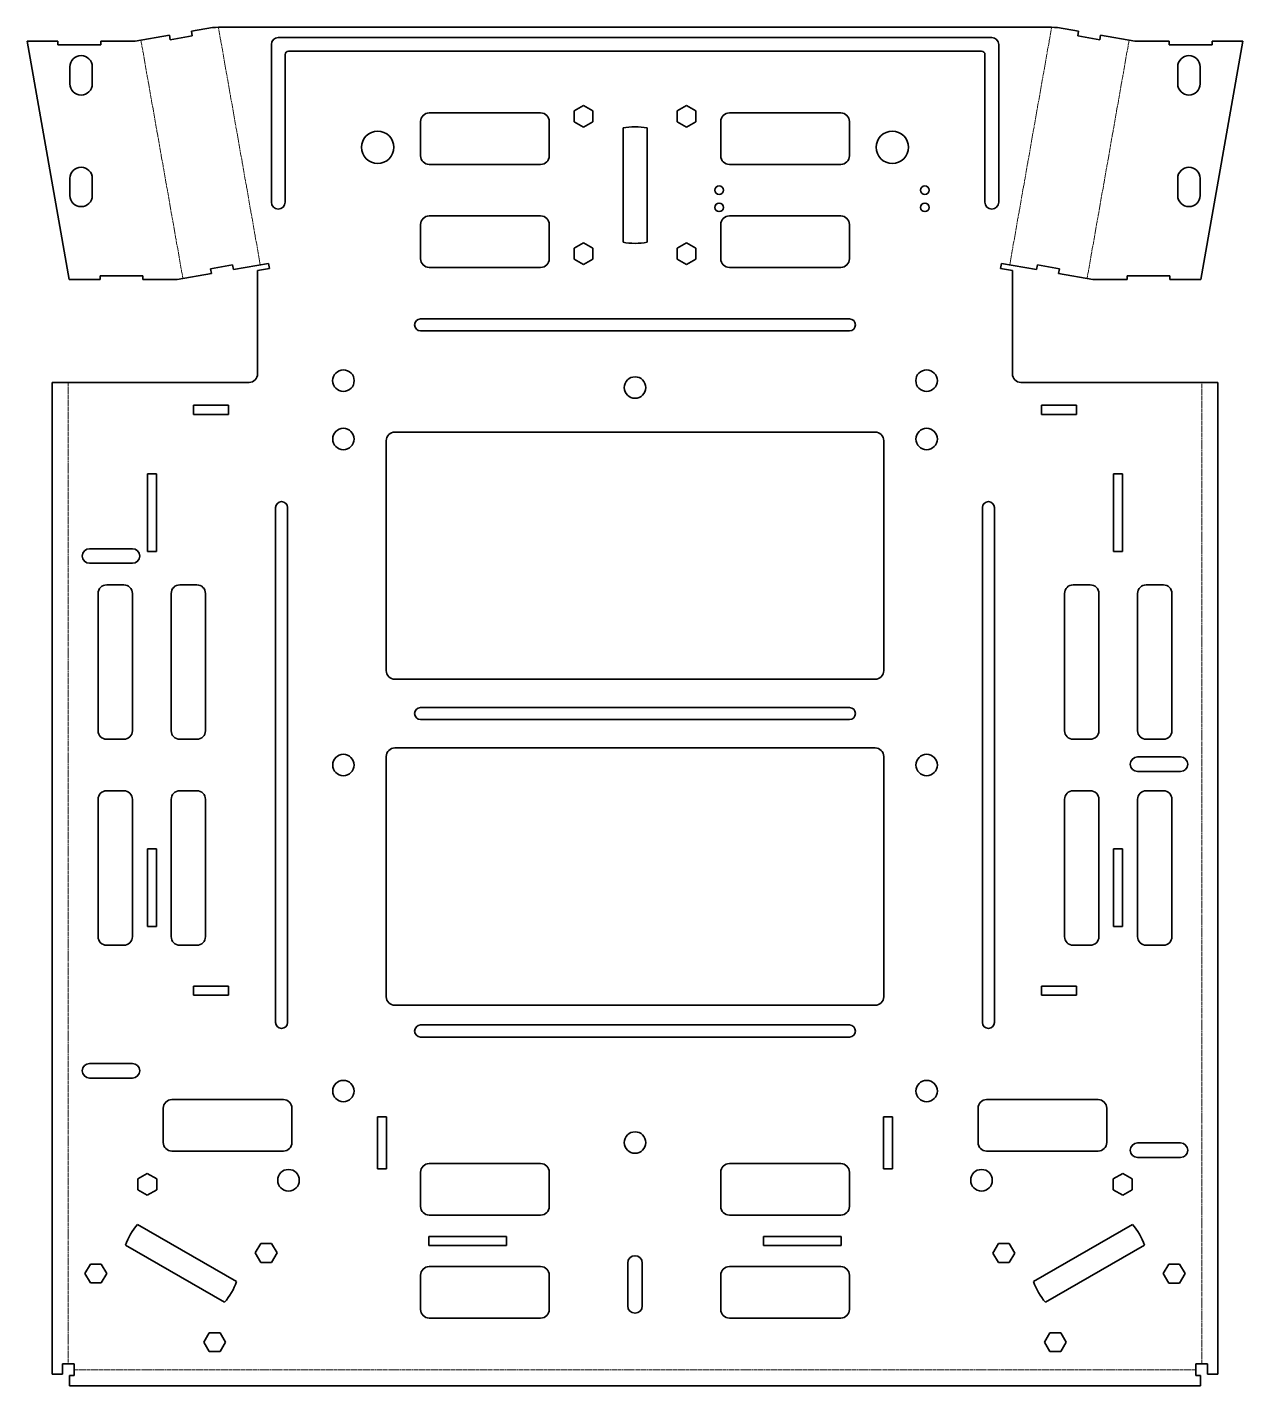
# Model space of a CAD drawing. Header units: millimetres. Extents: x 0 to 709, y 0 to 792.
import ezdxf

# ---------------------------------------------------------------- set-up
doc = ezdxf.new("R2010")
doc.units = ezdxf.units.MM
doc.linetypes.add('Chain', pattern=[13.68, 9.12, -1.14, 2.28, -1.14])
doc.layers.add('SIMUMAK Bend Centerline (ISO)', color=7, linetype='Chain', lineweight=9)
doc.layers.add('SIMUMAK Visible (ISO)', color=7, linetype='Continuous', lineweight=35)

# ---------------------------------------------------------------- blocks, each defined once
blk = doc.blocks.new('SIL-028-CST-01_Sheet_4_SIL-028-CST-01 (Desplegada)')
at = {"layer": 'SIMUMAK Bend Centerline (ISO)', "ltscale": 0.263158}
for p, q in [((-288.05, 388.4), (-263.54, 249.4)), ((-218.45, 257.35), (-242.87, 395.82)), ((218.45, 257.35), (242.87, 395.82)), ((288.05, 388.4), (263.54, 249.4)), ((-330.39, 188.89), (-330.39, -383.11)), ((330.39, -383.11), (330.39, 188.89)), ((327, -386.5), (-327, -386.5))]:
    blk.add_line(p, q, dxfattribs=at)
at = {"layer": 'SIMUMAK Visible (ISO)'}
for p, q in [((239.43, 395.89), (-239.43, 395.89)), ((-271.41, 391.33), (-291.39, 387.81)), ((-270.93, 388.57), (-271.41, 391.33)), ((-258.12, 390.83), (-270.93, 388.57)), ((-246.3, 395.76), (-258.61, 393.59)), ((-258.61, 393.59), (-258.12, 390.83)), ((-208, 389.89), (208, 389.89)), ((246.3, 395.76), (258.61, 393.59)), ((258.12, 390.83), (258.61, 393.59)), ((270.93, 388.57), (258.12, 390.83)), ((271.41, 391.33), (270.93, 388.57)), ((271.41, 391.33), (291.39, 387.81)), ((-354.35, 387.81), (-329.84, 248.81)), ((-336.39, 387.81), (-354.35, 387.81)), ((-336.39, 385.61), (-336.39, 387.81)), ((-311.39, 385.61), (-336.39, 385.61)), ((-291.39, 387.81), (-311.39, 387.81)), ((-311.39, 387.81), (-311.39, 385.61)), ((-212, 293.89), (-212, 385.89)), ((202, 381.89), (-202, 381.89)), ((212, 385.89), (212, 293.89)), ((311.39, 387.81), (291.39, 387.81)), ((311.39, 385.61), (311.39, 387.81)), ((336.39, 385.61), (311.39, 385.61)), ((329.84, 248.81), (354.35, 387.81)), ((354.35, 387.81), (336.39, 387.81)), ((336.39, 387.81), (336.39, 385.61)), ((-329.41, 362.81), (-329.41, 372.81)), ((-316.41, 372.81), (-316.41, 362.81)), ((-204, 379.89), (-204, 293.89)), ((204, 293.89), (204, 379.89)), ((316.41, 362.81), (316.41, 372.81)), ((329.41, 372.81), (329.41, 362.81)), ((-35.5, 347.07), (-30, 350.24)), ((-30, 350.24), (-24.5, 347.07)), ((24.5, 347.07), (30, 350.24)), ((30, 350.24), (35.5, 347.07)), ((-125, 320.89), (-125, 340.89)), ((-120, 345.89), (-55, 345.89)), ((-50, 340.89), (-50, 320.89)), ((-35.5, 340.72), (-35.5, 347.07)), ((-30, 337.54), (-35.5, 340.72)), ((-24.5, 340.72), (-30, 337.54)), ((-24.5, 347.07), (-24.5, 340.72)), ((24.5, 340.72), (24.5, 347.07)), ((30, 337.54), (24.5, 340.72)), ((35.5, 340.72), (30, 337.54)), ((35.5, 347.07), (35.5, 340.72)), ((50, 320.89), (50, 340.89)), ((55, 345.89), (120, 345.89)), ((125, 340.89), (125, 320.89)), ((-7, 270.62), (-7, 337.16)), ((7, 337.16), (7, 270.62)), ((-55, 315.89), (-120, 315.89)), ((120, 315.89), (55, 315.89)), ((-329.41, 297.81), (-329.41, 307.81)), ((-316.41, 307.81), (-316.41, 297.81)), ((316.41, 297.81), (316.41, 307.81)), ((329.41, 307.81), (329.41, 297.81)), ((-120, 285.89), (-55, 285.89)), ((55, 285.89), (120, 285.89)), ((-125, 260.89), (-125, 280.89)), ((-50, 280.89), (-50, 260.89)), ((50, 260.89), (50, 280.89)), ((125, 280.89), (125, 260.89)), ((-35.5, 267.07), (-30, 270.24)), ((-30, 270.24), (-24.5, 267.07)), ((24.5, 267.07), (30, 270.24)), ((30, 270.24), (35.5, 267.07)), ((-35.5, 260.72), (-35.5, 267.07)), ((-24.5, 267.07), (-24.5, 260.72)), ((24.5, 260.72), (24.5, 267.07)), ((35.5, 267.07), (35.5, 260.72)), ((-247.39, 255.09), (-234.59, 257.34)), ((-246.9, 252.33), (-247.39, 255.09)), ((-234.59, 257.34), (-234.1, 254.59)), ((-234.1, 254.59), (-213.63, 258.2)), ((-213.11, 255.24), (-220, 254.03)), ((-220, 254.03), (-220, 193.89)), ((-213.63, 258.2), (-213.11, 255.24)), ((-55, 255.89), (-120, 255.89)), ((-30, 257.54), (-35.5, 260.72)), ((-24.5, 260.72), (-30, 257.54)), ((30, 257.54), (24.5, 260.72)), ((35.5, 260.72), (30, 257.54)), ((120, 255.89), (55, 255.89)), ((213.11, 255.24), (213.63, 258.2)), ((220, 254.03), (213.11, 255.24)), ((234.1, 254.59), (213.63, 258.2)), ((220, 193.89), (220, 254.03)), ((234.1, 254.59), (234.59, 257.34)), ((234.59, 257.34), (247.39, 255.09)), ((247.39, 255.09), (246.9, 252.33)), ((-329.84, 248.81), (-311.88, 248.81)), ((-311.88, 248.81), (-311.88, 251.01)), ((-311.88, 251.01), (-286.88, 251.01)), ((-286.88, 251.01), (-286.88, 248.81)), ((-286.88, 248.81), (-266.88, 248.81)), ((-266.88, 248.81), (-246.9, 252.33)), ((266.88, 248.81), (246.9, 252.33)), ((266.88, 248.81), (286.88, 248.81)), ((286.88, 248.81), (286.88, 251.01)), ((286.88, 251.01), (311.88, 251.01)), ((311.88, 251.01), (311.88, 248.81)), ((311.88, 248.81), (329.84, 248.81)), ((-125, 225.89), (125, 225.89)), ((125, 218.89), (-125, 218.89)), ((-225, 188.89), (-339.79, 188.89)), ((-339.79, -389.11), (-339.79, 188.89)), ((339.79, 188.89), (225, 188.89)), ((339.79, -389.11), (339.79, 188.89)), ((-257.35, 170.24), (-257.35, 175.54)), ((-257.35, 175.54), (-237.05, 175.54)), ((-237.05, 175.54), (-237.05, 170.24)), ((237.05, 170.24), (237.05, 175.54)), ((237.05, 175.54), (257.35, 175.54)), ((257.35, 175.54), (257.35, 170.24)), ((-237.05, 170.24), (-257.35, 170.24)), ((257.35, 170.24), (237.05, 170.24)), ((-140, 159.89), (140, 159.89)), ((-145, 20.89), (-145, 154.89)), ((145, 154.89), (145, 20.89)), ((-284.25, 90.24), (-284.25, 135.54)), ((-284.25, 135.54), (-278.95, 135.54)), ((-278.95, 135.54), (-278.95, 90.24)), ((278.95, 90.24), (278.95, 135.54)), ((278.95, 135.54), (284.25, 135.54)), ((284.25, 135.54), (284.25, 90.24)), ((-209.5, -184.11), (-209.5, 115.89)), ((-202.5, 115.89), (-202.5, -184.11)), ((202.5, -184.11), (202.5, 115.89)), ((209.5, 115.89), (209.5, -184.11)), ((-318, 91.94), (-293, 91.94)), ((-278.95, 90.24), (-284.25, 90.24)), ((284.25, 90.24), (278.95, 90.24)), ((-293, 83.44), (-318, 83.44)), ((-313, -14.11), (-313, 65.89)), ((-308, 70.89), (-298, 70.89)), ((-293, 65.89), (-293, -14.11)), ((-270.4, -14.11), (-270.4, 65.89)), ((-265.4, 70.89), (-255.4, 70.89)), ((-250.4, 65.89), (-250.4, -14.11)), ((250.4, -14.11), (250.4, 65.89)), ((255.4, 70.89), (265.4, 70.89)), ((270.4, 65.89), (270.4, -14.11)), ((293, -14.11), (293, 65.89)), ((298, 70.89), (308, 70.89)), ((313, 65.89), (313, -14.11)), ((140, 15.89), (-140, 15.89)), ((-125, -0.61), (125, -0.61)), ((125, -7.61), (-125, -7.61)), ((-298, -19.11), (-308, -19.11)), ((-255.4, -19.11), (-265.4, -19.11)), ((265.4, -19.11), (255.4, -19.11)), ((308, -19.11), (298, -19.11)), ((-145, -169.11), (-145, -29.11)), ((-140, -24.11), (140, -24.11)), ((145, -29.11), (145, -169.11)), ((293, -29.36), (318, -29.36)), ((318, -37.86), (293, -37.86)), ((-313, -134.11), (-313, -54.11)), ((-308, -49.11), (-298, -49.11)), ((-293, -54.11), (-293, -134.11)), ((-270.4, -134.11), (-270.4, -54.11)), ((-265.4, -49.11), (-255.4, -49.11)), ((-250.4, -54.11), (-250.4, -134.11)), ((250.4, -134.11), (250.4, -54.11)), ((255.4, -49.11), (265.4, -49.11)), ((270.4, -54.11), (270.4, -134.11)), ((293, -134.11), (293, -54.11)), ((298, -49.11), (308, -49.11)), ((313, -54.11), (313, -134.11)), ((-284.25, -128.26), (-284.25, -82.96)), ((-284.25, -82.96), (-278.95, -82.96)), ((-278.95, -82.96), (-278.95, -128.26)), ((278.95, -128.26), (278.95, -82.96)), ((278.95, -82.96), (284.25, -82.96)), ((284.25, -82.96), (284.25, -128.26)), ((-278.95, -128.26), (-284.25, -128.26)), ((284.25, -128.26), (278.95, -128.26)), ((-298, -139.11), (-308, -139.11)), ((-255.4, -139.11), (-265.4, -139.11)), ((265.4, -139.11), (255.4, -139.11)), ((308, -139.11), (298, -139.11)), ((-257.35, -162.96), (-237.05, -162.96)), ((-257.35, -168.26), (-257.35, -162.96)), ((-237.05, -162.96), (-237.05, -168.26)), ((237.05, -162.96), (257.35, -162.96)), ((237.05, -168.26), (237.05, -162.96)), ((257.35, -162.96), (257.35, -168.26)), ((-237.05, -168.26), (-257.35, -168.26)), ((140, -174.11), (-140, -174.11)), ((257.35, -168.26), (237.05, -168.26)), ((-125, -185.61), (125, -185.61)), ((125, -192.61), (-125, -192.61)), ((-318, -208.06), (-293, -208.06)), ((-293, -216.56), (-318, -216.56)), ((-270, -229.11), (-205, -229.11)), ((205, -229.11), (270, -229.11)), ((-275, -254.11), (-275, -234.11)), ((-200, -234.11), (-200, -254.11)), ((200, -254.11), (200, -234.11)), ((275, -234.11), (275, -254.11)), ((-150.15, -269.36), (-150.15, -239.06)), ((-150.15, -239.06), (-144.85, -239.06)), ((-144.85, -239.06), (-144.85, -269.36)), ((144.85, -269.36), (144.85, -239.06)), ((144.85, -239.06), (150.15, -239.06)), ((150.15, -239.06), (150.15, -269.36)), ((-205, -259.11), (-270, -259.11)), ((270, -259.11), (205, -259.11)), ((293, -254.36), (318, -254.36)), ((-120, -266.41), (-55, -266.41)), ((55, -266.41), (120, -266.41)), ((318, -262.86), (293, -262.86)), ((-289.82, -275.28), (-284.32, -272.1)), ((-289.82, -281.63), (-289.82, -275.28)), ((-284.32, -272.1), (-278.82, -275.28)), ((-278.82, -275.28), (-278.82, -281.63)), ((-144.85, -269.36), (-150.15, -269.36)), ((-125, -291.41), (-125, -271.41)), ((-50, -271.41), (-50, -291.41)), ((50, -291.41), (50, -271.41)), ((125, -271.41), (125, -291.41)), ((150.15, -269.36), (144.85, -269.36)), ((278.82, -275.34), (284.32, -272.17)), ((278.82, -281.7), (278.82, -275.34)), ((284.32, -272.17), (289.82, -275.34)), ((289.82, -275.34), (289.82, -281.7)), ((-284.32, -284.8), (-289.82, -281.63)), ((-278.82, -281.63), (-284.32, -284.8)), ((284.32, -284.87), (278.82, -281.7)), ((289.82, -281.7), (284.32, -284.87)), ((-55, -296.41), (-120, -296.41)), ((120, -296.41), (55, -296.41)), ((-289.96, -301.83), (-232.33, -335.1)), ((232.33, -335.1), (289.96, -301.83)), ((-239.33, -347.22), (-296.96, -313.95)), ((-221.39, -318.45), (-218.22, -312.95)), ((-218.22, -312.95), (-211.87, -312.95)), ((-211.87, -312.95), (-208.69, -318.45)), ((-120.15, -308.86), (-74.85, -308.86)), ((-120.15, -314.16), (-120.15, -308.86)), ((-74.85, -314.16), (-120.15, -314.16)), ((-74.85, -308.86), (-74.85, -314.16)), ((74.85, -308.86), (120.15, -308.86)), ((74.85, -314.16), (74.85, -308.86)), ((120.15, -314.16), (74.85, -314.16)), ((120.15, -308.86), (120.15, -314.16)), ((208.68, -318.52), (211.86, -313.02)), ((211.86, -313.02), (218.21, -313.02)), ((218.21, -313.02), (221.39, -318.52)), ((296.96, -313.95), (239.33, -347.22)), ((-218.22, -323.95), (-221.39, -318.45)), ((-211.87, -323.95), (-218.22, -323.95)), ((-208.69, -318.45), (-211.87, -323.95)), ((-4.25, -349.31), (-4.25, -324.31)), ((4.25, -324.31), (4.25, -349.31)), ((211.86, -324.02), (208.68, -318.52)), ((218.21, -324.02), (211.86, -324.02)), ((221.39, -318.52), (218.21, -324.02)), ((-320.67, -330.41), (-317.5, -324.91)), ((-317.5, -335.91), (-320.67, -330.41)), ((-317.5, -324.91), (-311.15, -324.91)), ((-311.15, -324.91), (-307.97, -330.41)), ((-307.97, -330.41), (-311.15, -335.91)), ((-125, -351.41), (-125, -331.41)), ((-120, -326.41), (-55, -326.41)), ((-50, -331.41), (-50, -351.41)), ((50, -351.41), (50, -331.41)), ((55, -326.41), (120, -326.41)), ((125, -331.41), (125, -351.41)), ((307.97, -330.48), (311.14, -324.98)), ((311.14, -335.98), (307.97, -330.48)), ((311.14, -324.98), (317.49, -324.98)), ((317.49, -324.98), (320.67, -330.48)), ((320.67, -330.48), (317.49, -335.98)), ((-311.15, -335.91), (-317.5, -335.91)), ((317.49, -335.98), (311.14, -335.98)), ((-55, -356.41), (-120, -356.41)), ((120, -356.41), (55, -356.41)), ((-251.39, -370.41), (-248.22, -364.91)), ((-248.22, -375.91), (-251.39, -370.41)), ((-248.22, -364.91), (-241.87, -364.91)), ((-241.87, -364.91), (-238.69, -370.41)), ((-238.69, -370.41), (-241.87, -375.91)), ((238.68, -370.48), (241.86, -364.98)), ((241.86, -375.98), (238.68, -370.48)), ((241.86, -364.98), (248.21, -364.98)), ((248.21, -364.98), (251.39, -370.48)), ((251.39, -370.48), (248.21, -375.98)), ((-241.87, -375.91), (-248.22, -375.91)), ((248.21, -375.98), (241.86, -375.98)), ((-327, -383.11), (-333.79, -383.11)), ((-333.79, -389.11), (-333.79, -383.11)), ((-327, -383.11), (-327, -389.89)), ((333.79, -383.11), (327, -383.11)), ((327, -389.89), (327, -383.11)), ((333.79, -383.11), (333.79, -389.11)), ((-333.79, -389.11), (-339.79, -389.11)), ((-327, -389.89), (-329.6, -389.89)), ((-329.6, -395.89), (-329.6, -389.89)), ((-329.6, -395.89), (329.6, -395.89)), ((329.6, -389.89), (327, -389.89)), ((329.6, -389.89), (329.6, -395.89)), ((333.79, -389.11), (339.79, -389.11))]:
    blk.add_line(p, q, dxfattribs=at)
for centre, radius in [((-150, 325.89), 9.4), ((150, 325.89), 9.4), ((49, 300.89), 2.5), ((169, 300.89), 2.5), ((49, 290.89), 2.5), ((169, 290.89), 2.5), ((-170, 189.89), 6.3), ((0, 185.89), 6.25), ((170, 189.89), 6.3), ((-170, 155.89), 6.25), ((170, 155.89), 6.25), ((-170, -34.11), 6.25), ((170, -34.11), 6.25), ((-170, -224.11), 6.25), ((170, -224.11), 6.25), ((0, -254.11), 6.25), ((-202, -276.11), 6.3), ((202, -276.11), 6.3)]:
    blk.add_circle(centre, radius, dxfattribs=at)
at = {"layer": 'SIMUMAK Visible (ISO)', "extrusion": (0, 0, -1)}
for centre, radius, start, end in [((208, 385.89), 4, 0, 90), ((-208, 385.89), 4, 90, 180), ((322.91, 372.81), 6.5, 0, 180), ((-322.91, 372.81), 6.5, 360, 180), ((322.91, 362.81), 6.5, 180, 0), ((-322.91, 362.81), 6.5, 180, 0), ((0, 303.89), 34, 78.11884, 101.88116), ((322.91, 307.81), 6.5, 360, 180), ((-322.91, 307.81), 6.5, 360, 180), ((322.91, 297.81), 6.5, 180, 360), ((208, 293.89), 4, 180, 360), ((-208, 293.89), 4, 180, 0), ((-322.91, 297.81), 6.5, 180, 360), ((0, 303.89), 34, 258.11884, 281.88116), ((125, 222.39), 3.5, 270, 90), ((-125, 222.39), 3.5, 90, 270), ((206, 115.89), 3.5, 360, 180), ((-206, 115.89), 3.5, 360, 180), ((318, 87.69), 4.25, 270, 90), ((293, 87.69), 4.25, 90, 270), ((125, -4.11), 3.5, 270, 90), ((-125, -4.11), 3.5, 90, 270), ((-293, -33.61), 4.25, 270, 90), ((-318, -33.61), 4.25, 90, 270), ((206, -184.11), 3.5, 180, 0), ((125, -189.11), 3.5, 270, 90), ((-125, -189.11), 3.5, 90, 270), ((-206, -184.11), 3.5, 180, 0), ((318, -212.31), 4.25, 270, 90), ((293, -212.31), 4.25, 90, 270), ((-293, -258.61), 4.25, 270, 90), ((-318, -258.61), 4.25, 90, 270), ((264.64, -324.53), 34, 18.11884, 41.88116), ((-264.64, -324.53), 34, 138.11884, 161.88116), ((0, -324.31), 4.25, 0, 180), ((264.64, -324.53), 34, 198.11884, 221.88116), ((-264.64, -324.53), 34, 318.11884, 341.88116), ((0, -349.31), 4.25, 180, 0)]:
    blk.add_arc(centre, radius, start, end, dxfattribs=at)
at = {"layer": 'SIMUMAK Visible (ISO)'}
for centre, radius, start, end in [((-202, 379.89), 2, 90, 180), ((202, 379.89), 2, 0, 90), ((-120, 340.89), 5, 90, 180), ((-55, 340.89), 5, 0, 90), ((55, 340.89), 5, 90, 180), ((120, 340.89), 5, 0, 90), ((-120, 320.89), 5, 180, 270), ((-55, 320.89), 5, 270, 0), ((55, 320.89), 5, 180, 270), ((120, 320.89), 5, 270, 360), ((-120, 280.89), 5, 90, 180), ((-55, 280.89), 5, 0, 90), ((55, 280.89), 5, 90, 180), ((120, 280.89), 5, 0, 90), ((-120, 260.89), 5, 180, 270), ((-55, 260.89), 5, 270, 0), ((55, 260.89), 5, 180, 270), ((120, 260.89), 5, 270, 360), ((-225, 193.89), 5, 270, 0), ((225, 193.89), 5, 180, 270), ((-140, 154.89), 5, 90, 180), ((140, 154.89), 5, 360, 90), ((-308, 65.89), 5, 90, 180), ((-298, 65.89), 5, 0, 90), ((-265.4, 65.89), 5, 90, 180), ((-255.4, 65.89), 5, 0, 90), ((255.4, 65.89), 5, 90, 180), ((265.4, 65.89), 5, 0, 90), ((298, 65.89), 5, 90, 180), ((308, 65.89), 5, 0, 90), ((-140, 20.89), 5, 180, 270), ((140, 20.89), 5, 270, 0), ((-308, -14.11), 5, 180, 270), ((-298, -14.11), 5, 270, 0), ((-265.4, -14.11), 5, 180, 270), ((-255.4, -14.11), 5, 270, 0), ((255.4, -14.11), 5, 180, 270), ((265.4, -14.11), 5, 270, 0), ((298, -14.11), 5, 180, 270), ((308, -14.11), 5, 270, 0), ((-140, -29.11), 5, 90, 180), ((140, -29.11), 5, 0, 90), ((-308, -54.11), 5, 90, 180), ((-298, -54.11), 5, 0, 90), ((-265.4, -54.11), 5, 90, 180), ((-255.4, -54.11), 5, 0, 90), ((255.4, -54.11), 5, 90, 180), ((265.4, -54.11), 5, 0, 90), ((298, -54.11), 5, 90, 180), ((308, -54.11), 5, 0, 90), ((-308, -134.11), 5, 180, 270), ((-298, -134.11), 5, 270, 360), ((-265.4, -134.11), 5, 180, 270), ((-255.4, -134.11), 5, 270, 0), ((255.4, -134.11), 5, 180, 270), ((265.4, -134.11), 5, 270, 360), ((298, -134.11), 5, 180, 270), ((308, -134.11), 5, 270, 360), ((-140, -169.11), 5, 180, 270), ((140, -169.11), 5, 270, 360), ((-270, -234.11), 5, 90, 180), ((-205, -234.11), 5, 0, 90), ((205, -234.11), 5, 90, 180), ((270, -234.11), 5, 0, 90), ((-270, -254.11), 5, 180, 270), ((-205, -254.11), 5, 270, 0), ((205, -254.11), 5, 180, 270), ((270, -254.11), 5, 270, 360), ((-120, -271.41), 5, 90, 180), ((-55, -271.41), 5, 0, 90), ((55, -271.41), 5, 90, 180), ((120, -271.41), 5, 360, 90), ((-120, -291.41), 5, 180, 270), ((-55, -291.41), 5, 270, 360), ((55, -291.41), 5, 180, 270), ((120, -291.41), 5, 270, 360), ((-120, -331.41), 5, 90, 180), ((-55, -331.41), 5, 0, 90), ((55, -331.41), 5, 90, 180), ((120, -331.41), 5, 360, 90), ((-120, -351.41), 5, 180, 270), ((-55, -351.41), 5, 270, 360), ((55, -351.41), 5, 180, 270), ((120, -351.41), 5, 270, 360)]:
    blk.add_arc(centre, radius, start, end, dxfattribs=at)
for points in [[(239.43, 395.89), (241.72, 395.85), (244.01, 395.8), (246.3, 395.76)], [(-239.43, 395.89), (-241.72, 395.85), (-244.01, 395.8), (-246.3, 395.76)]]:
    blk.add_open_spline(points, degree=3, dxfattribs=at)

msp = doc.modelspace()

# ---------------------------------------------------------------- block references
msp.add_blockref('SIL-028-CST-01_Sheet_4_SIL-028-CST-01 (Desplegada)', (354.35, 395.89))

doc.saveas('drawing.dxf')
